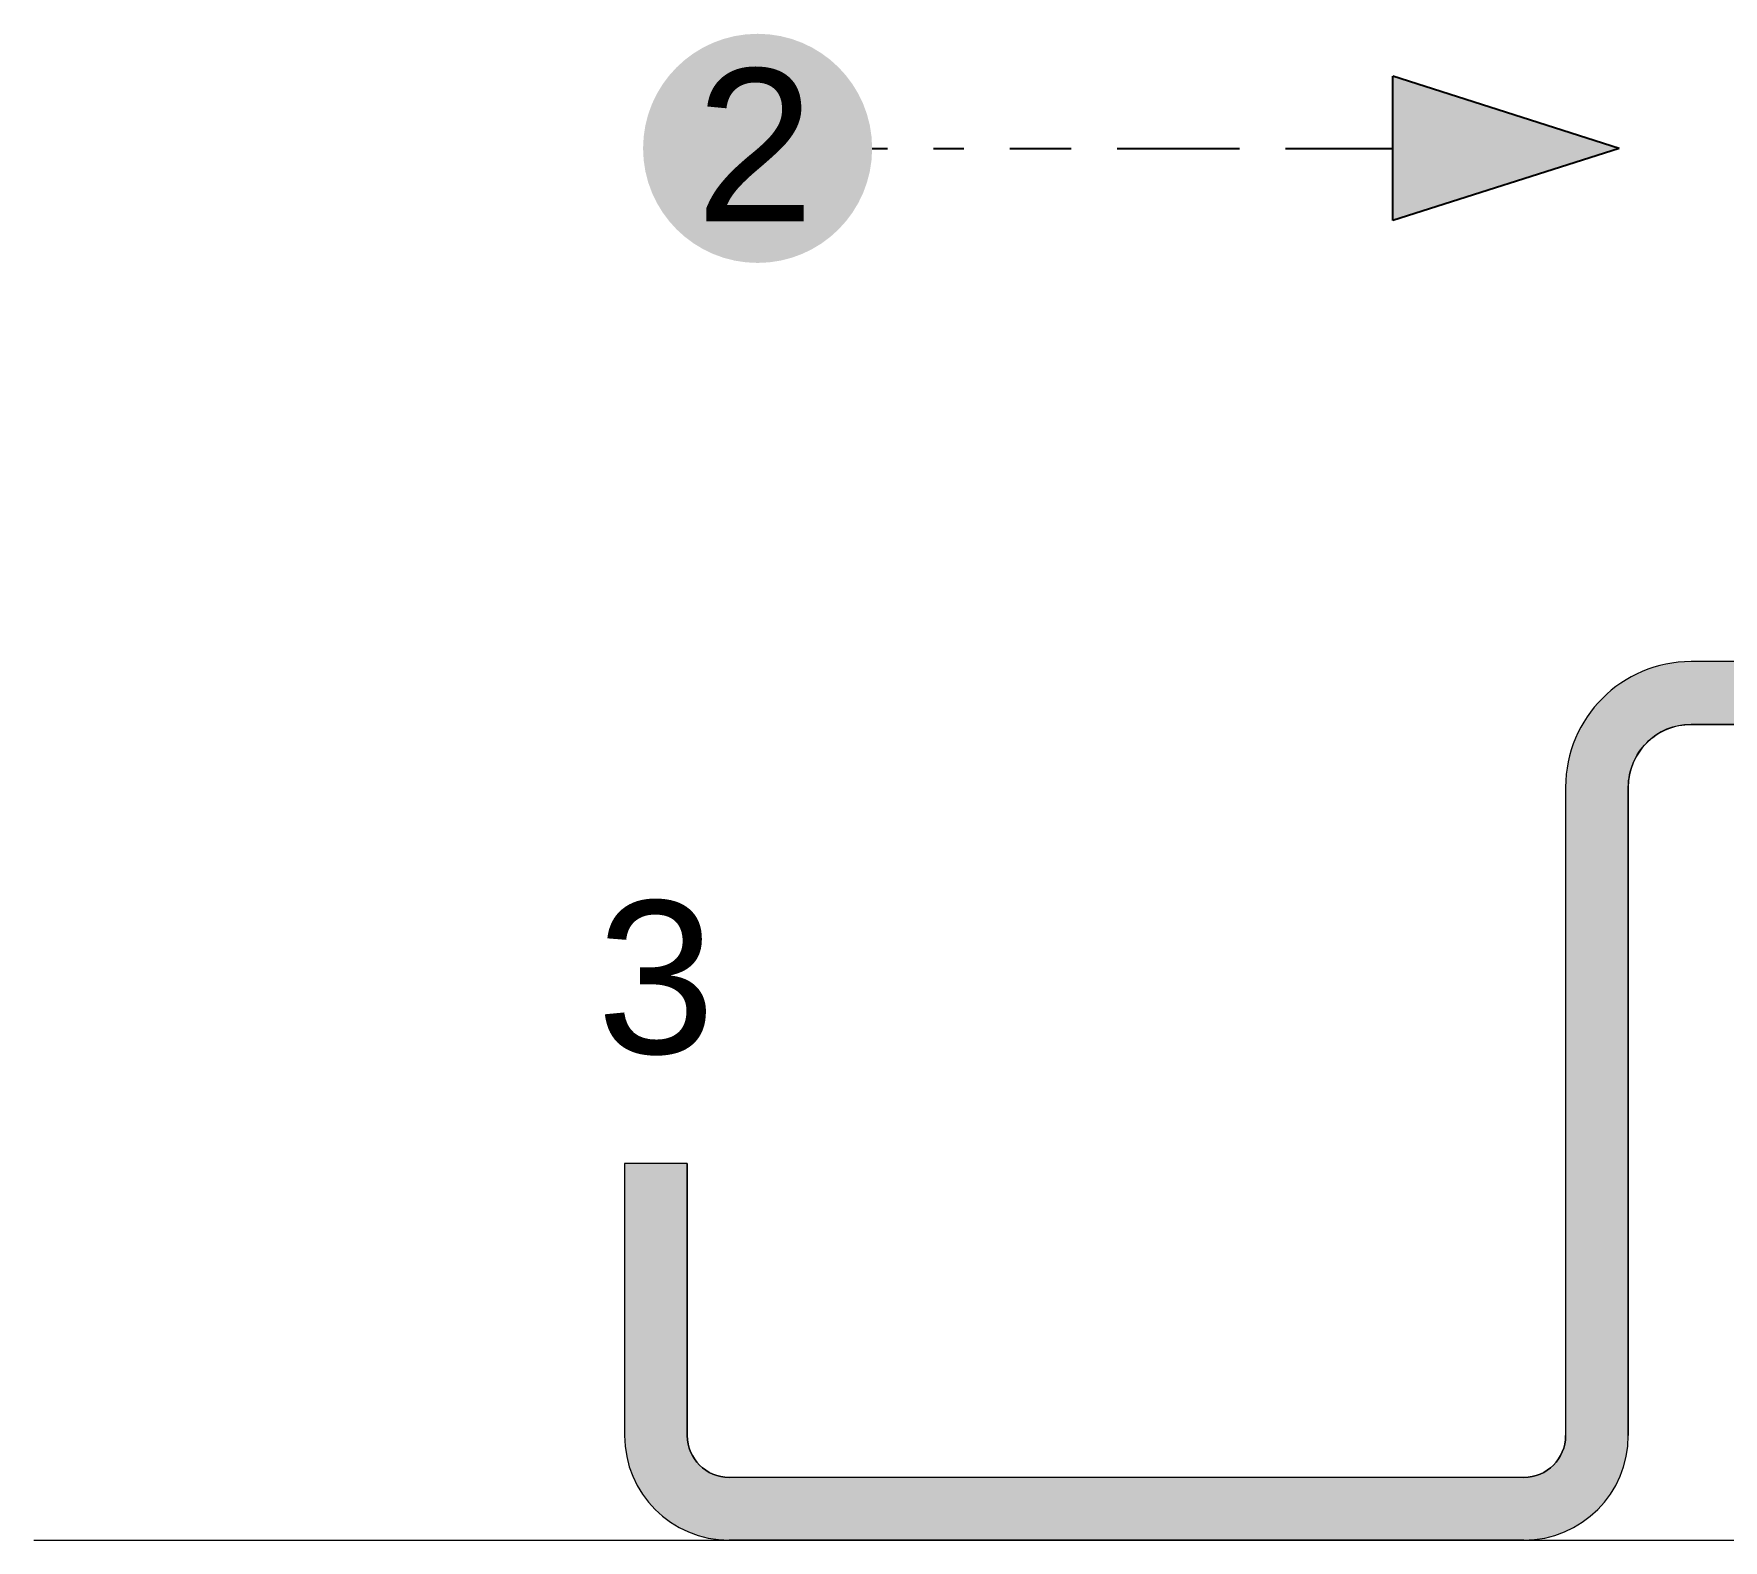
# Model space of a CAD drawing. Header units: millimetres. Extents: x -7826 to 55813, y 465 to 25965.
# Drawn here: x 51681.3 to 52085.2, y 18265.4 to 18625.5 of the extents above; entities that cross this region are included whole.
import ezdxf

# ---------------------------------------------------------------- set-up
doc = ezdxf.new("R2010")
doc.units = ezdxf.units.MM
for name, color, linetype, lineweight in [('2D - Ogolne5', 161, 'Continuous', 25), ('2D Drafting - General102', 254, 'Continuous', 13), ('2D Drafting - General2', 251, 'Continuous', 15), ('2D Drafting - General5', 161, 'Continuous', 25), ('Opisy - Tekst121', 255, 'Continuous', 0)]:
    doc.layers.add(name, color=color, linetype=linetype, lineweight=lineweight)
doc.styles.add('GENERATED_STYLE_5', font='arial.ttf')

msp = doc.modelspace()

# ---------------------------------------------------------------- hatches: boundary and pattern name
at = {"layer": '2D - Ogolne5', "linetype": 'Continuous'}
msp.add_hatch(color=256, dxfattribs=at).paths.add_polyline_path([(51826.97308833631, 18598.07149666527, 0.9999999999999999), (51881.74109427068, 18598.07149666527, 0.9999999999999999)], flags=0)
at = {"layer": '2D Drafting - General102', "linetype": 'Continuous'}
h = msp.add_hatch(color=256, dxfattribs=at)
edge = h.paths.add_edge_path()
edge.add_line((51822.54745608946, 18355.37870039466), (51822.54745608946, 18290.37870039466))
edge.add_arc((51847.54745608947, 18290.37870039466), 25.00000000000728, 180, 269.9999999999666)
edge.add_line((51847.54745608945, 18265.37870039465), (52037.54745608947, 18265.37870039465))
edge.add_arc((52037.54745608946, 18290.37870039466), 25.00000000001455, 270.0000000000167, 360)
edge.add_line((52062.54745608947, 18290.37870039466), (52062.54745608947, 18445.37870039463))
edge.add_arc((52077.54745608947, 18445.37870039463), 15.00000000000728, 90.00000000002768, 180, ccw=False)
edge.add_line((52077.54745608947, 18460.37870039465), (52182.54745608946, 18460.37870039465))
edge.add_arc((52182.54745608946, 18490.37870039465), 30, 270, 360)
edge.add_line((52212.54745608946, 18490.37870039465), (52212.54745608946, 18561.20142671661))
edge.add_line((52212.54745608946, 18561.20142671661), (52197.54745608946, 18561.20142671661))
edge.add_line((52197.54745608946, 18561.20142671661), (52197.54745608946, 18490.37870039465))
edge.add_arc((52182.54745608946, 18490.37870039465), 15, -90, 0, ccw=False)
edge.add_line((52182.54745608946, 18475.37870039465), (52077.54745608947, 18475.37870039465))
edge.add_arc((52077.54745608946, 18445.37870039466), 29.99999999998545, 89.9999999999861, 180)
edge.add_line((52047.54745608947, 18445.37870039466), (52047.54745608947, 18290.37870039466))
edge.add_arc((52037.54745608947, 18290.37870039466), 10, -90, 0, ccw=False)
edge.add_line((52037.54745608947, 18280.37870039466), (51847.54745608946, 18280.37870039466))
edge.add_arc((51847.54745608946, 18290.37870039466), 10, 180, 270, ccw=False)
edge.add_line((51837.54745608946, 18290.37870039466), (51837.54745608946, 18355.37870039466))
edge.add_line((51837.54745608946, 18355.37870039466), (51822.54745608946, 18355.37870039466))
at = {"layer": '2D Drafting - General5', "linetype": 'Continuous'}
msp.add_hatch(color=256, dxfattribs=at).paths.add_polyline_path([(52006.23389374738, 18615.34726725875), (52006.23389374738, 18580.79572607179), (52060.33260554785, 18598.07149666526)], flags=0)

# ---------------------------------------------------------------- linework, layer by layer
at = {"layer": '2D - Ogolne5', "linetype": 'Continuous'}
for p, q in [((52060.33260554784, 18598.07149666527), (52006.23389374738, 18615.34726725875)), ((52006.23389374738, 18580.79572607179), (52006.23389374738, 18615.34726725875)), ((51881.74109427068, 18598.07149666527), (51885.40073791293, 18598.07149666527)), ((51896.37966883966, 18598.07149666527), (51903.69895612414, 18598.07149666527)), ((51914.67788705086, 18598.07149666527), (51929.31646161983, 18598.07149666527)), ((51940.29539254656, 18598.07149666527), (51969.57254168449, 18598.07149666527)), ((51980.55147261121, 18598.07149666527), (52006.23389374738, 18598.07149666527)), ((52060.33260554784, 18598.07149666527), (52006.23389374738, 18580.79572607179))]:
    msp.add_line(p, q, dxfattribs=at)
at = {"layer": '2D Drafting - General2', "linetype": 'Continuous'}
for p, q in [((52182.54745608946, 18475.37870039465), (52077.54745608947, 18475.37870039465)), ((52182.54745608946, 18460.37870039465), (52077.54745608947, 18460.37870039465)), ((52047.54745608947, 18445.37870039466), (52047.54745608947, 18290.37870039466)), ((52062.54745608947, 18445.37870039463), (52062.54745608947, 18290.37870039466)), ((51822.54745608946, 18355.37870039466), (51822.54745608946, 18290.37870039466)), ((51837.54745608946, 18355.37870039466), (51837.54745608946, 18290.37870039466)), ((52037.54745608947, 18280.37870039466), (51847.54745608946, 18280.37870039466)), ((51681.29362146283, 18265.37870039465), (52699.53923662394, 18265.37870039465)), ((52037.54745608947, 18265.37870039465), (51847.54745608946, 18265.37870039465)), ((52037.54745608947, 18265.37870039465), (51847.54745608946, 18265.37870039465))]:
    msp.add_line(p, q, dxfattribs=at)
at = {"layer": '2D Drafting - General2', "linetype": 'Continuous', "flags": 128}
msp.add_lwpolyline([(51822.54745608946, 18355.37870039466), (51822.54745608946, 18290.37870039466, 0.414213562373095), (51847.54745608945, 18265.37870039465), (52037.54745608947, 18265.37870039465, 0.414213562373095), (52062.54745608947, 18290.37870039466), (52062.54745608947, 18445.37870039463, -0.414213562373095), (52077.54745608947, 18460.37870039465), (52182.54745608946, 18460.37870039465, 0.414213562373095), (52212.54745608946, 18490.37870039465), (52212.54745608946, 18561.20142671661), (52197.54745608946, 18561.20142671661), (52197.54745608946, 18490.37870039465, -0.414213562373095), (52182.54745608946, 18475.37870039465), (52077.54745608947, 18475.37870039465, 0.414213562373095), (52047.54745608947, 18445.37870039466), (52047.54745608947, 18290.37870039466, -0.414213562373095), (52037.54745608947, 18280.37870039466), (51847.54745608946, 18280.37870039466, -0.414213562373095), (51837.54745608946, 18290.37870039466), (51837.54745608946, 18355.37870039466)], format="xyb", close=True, dxfattribs=at)
at = {"layer": '2D Drafting - General2', "linetype": 'Continuous'}
for centre, radius, start, end in [((52077.54745608947, 18445.37870039463), 30.00000000000043, 90, 180), ((52077.54745608947, 18445.37870039463), 15.00000000000057, 90, 180), ((51847.54745608946, 18290.37870039466), 25, 180, 270), ((51847.54745608946, 18290.37870039466), 10.00000000000014, 180, 270), ((52037.54745608947, 18290.37870039466), 10.00000000000014, 270, 0), ((52037.54745608947, 18290.37870039466), 25, 270, 0)]:
    msp.add_arc(centre, radius, start, end, dxfattribs=at)

# ---------------------------------------------------------------- texts
at = {"layer": 'Opisy - Tekst121', "linetype": 'Continuous', "char_height": 36.49779614528148, "attachment_point": 1, "style": 'GENERATED_STYLE_5'}
for s, insert in [('{2}', (51839.56939487406, 18617.09702964195)), ('{3}', (51815.89102541798, 18418.20034749202))]:
    msp.add_mtext(s, dxfattribs=dict(at, insert=insert))

doc.saveas('drawing.dxf')
